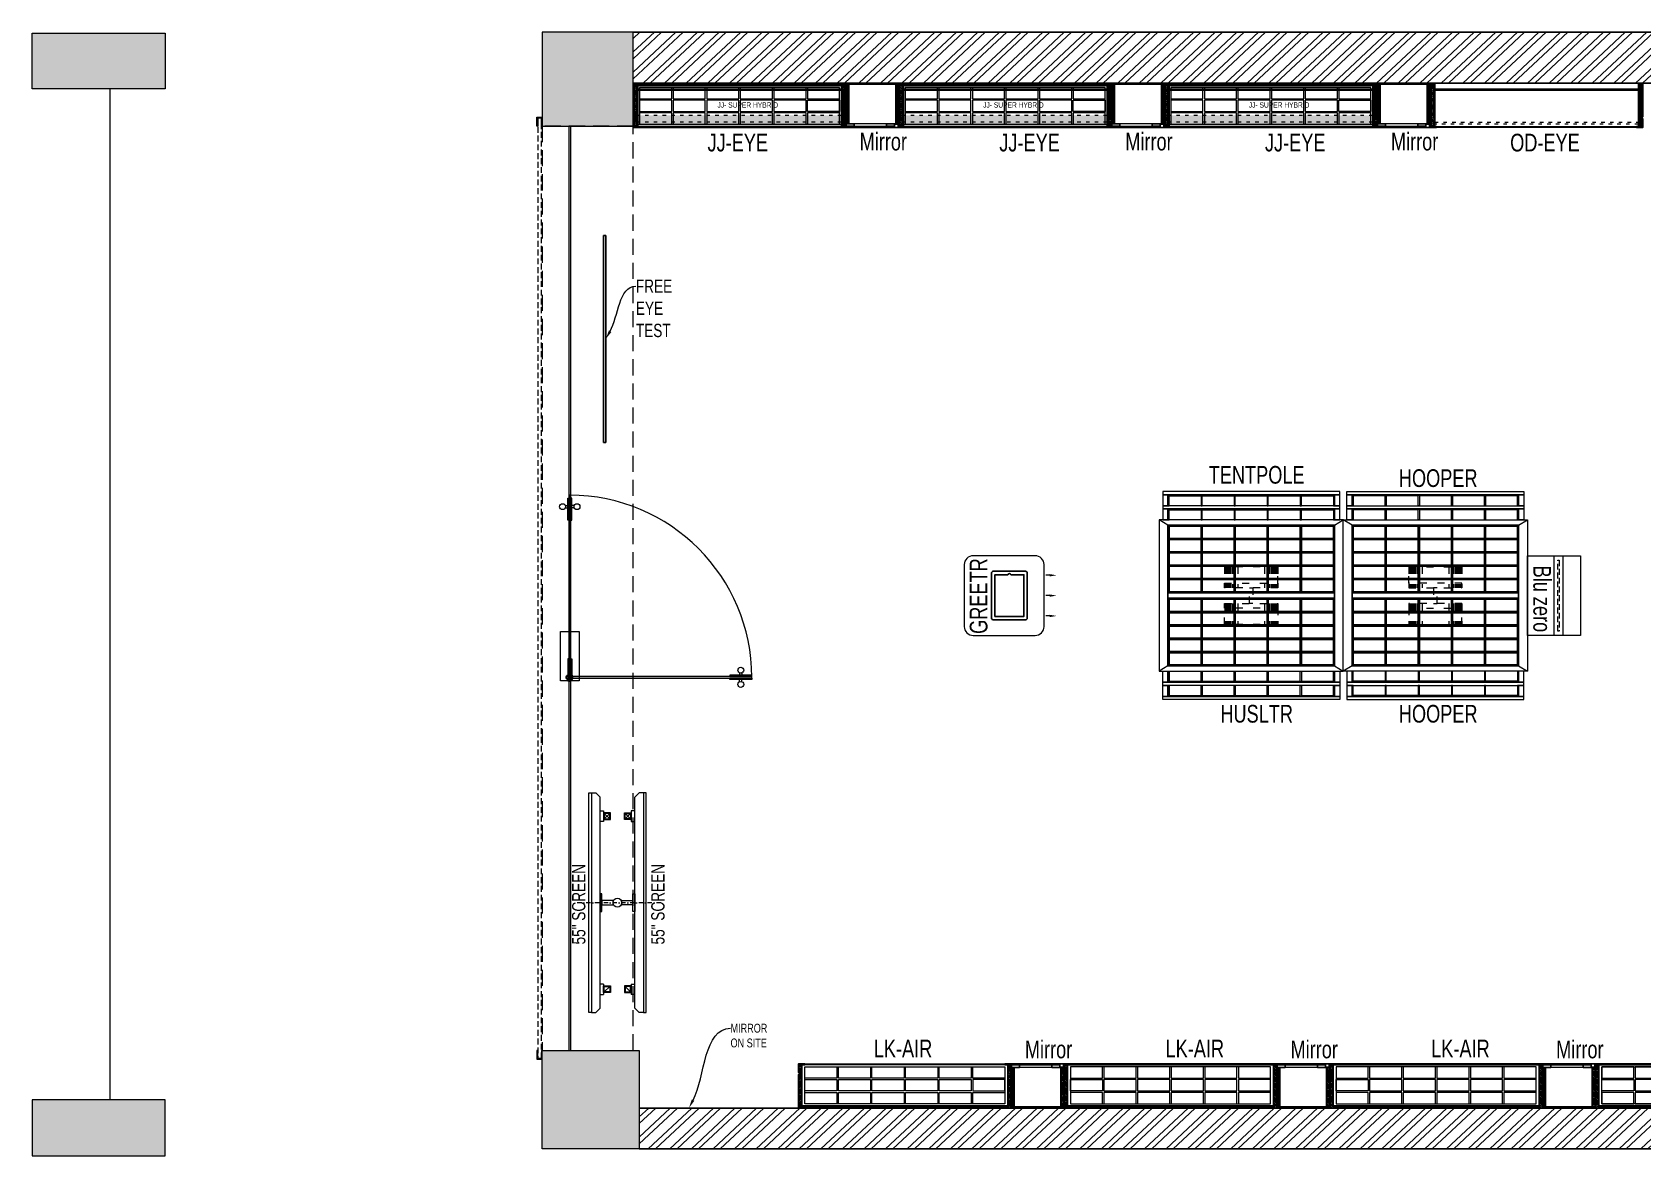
# Model space of a CAD drawing. Header units: feet. Extents: x 2953239 to 2976710, y -6058765 to -6052421.
# Drawn here: x 2953239 to 2962333, y -6058765 to -6052421 of the extents above; entities that cross this region are included whole.
import ezdxf
from ezdxf import colors
from ezdxf.entities.mleader import LeaderData, LeaderLine
from ezdxf.math import Vec2, Vec3

# ---------------------------------------------------------------- set-up
doc = ezdxf.new("R2010")
doc.units = ezdxf.units.FT
doc.header["$LTSCALE"] = 33
doc.header["$MEASUREMENT"] = 0
for name, pattern in [('a_p6_plan_L18$0$HIDDEN', [0.375, 0.25, -0.125]), ('ACAD_ISO03W100', [30, 12, -18]), ('D10_DASHED', [0.75, 0.5, -0.25]), ('DASHDOT2', [0.5, 0.25, -0.125, 0, -0.125]), ('HIDDENX2', [0.75, 0.5, -0.25])]:
    doc.linetypes.add(name, pattern=pattern)
for name, color, linetype, lineweight in [('A-Glazing', 4, 'Continuous', 20), ('A-shutter', 8, 'Continuous', 18), ('beam', 90, 'Continuous', 9), ('Column', 243, 'Continuous', 9), ('Glazing', 141, 'Continuous', 15), ('LENS-DIM', 252, 'Continuous', 5), ('LENS-FURNITURE', 13, 'Continuous', 9), ('LENS-TEXT', 31, 'Continuous', 5), ('LENS_DIMENSION', 193, 'Continuous', 0), ('LENS_TEXT', 31, 'Continuous', 5), ('LK-EQPMT', 3, 'Continuous', 18), ('LK-FF&E FLOOR', 1, 'Continuous', 9), ('LK-FF&E WALL', 1, 'Continuous', 9), ('LK-IT', 3, 'Continuous', 18), ('LN-ELEVATION-1', 81, 'Continuous', 25), ('LN-ELEVATION-2', 103, 'Continuous', 20), ('LN-ELEVATION-3', 125, 'Continuous', 18), ('LN-ELEVATION-4', 145, 'Continuous', 13), ('LN-ELEVATION-5', 167, 'Continuous', 5), ('LN-HATCH', 251, 'Continuous', 0), ('PLANO-TXT', 252, 'Continuous', 5), ('rolling shutter', 1, 'Continuous', 5), ('Steps', 4, 'Continuous', 9)]:
    doc.layers.add(name, color=color, linetype=linetype, lineweight=lineweight)
doc.layers.add('A-WALL', color=1, linetype='Continuous')
doc.styles.add('LK TXT', font='GILC____.TTF', dxfattribs={"height": 100})
doc.styles.get("Standard").update_dxf_attribs({"font": 'GILC____.TTF'})
pattern_1 = [(45, (7858054.0837, 3504049.203), (-4.4901280605, 4.4901280605), [])]
pattern_2 = [(45, (7858558.917, 3503823.203), (-4.4901280605, 4.4901280605), [])]

# ---------------------------------------------------------------- blocks, each defined once
blk = doc.blocks.new('*U48')
at = {"layer": 'A-shutter', "color": 5, "ltscale": 10}
for points in [[(41038337.2, -1561539.2), (41038337.2, -1561544.2), (41038292.2, -1561544.2), (41038292.2, -1561564.2), (41038337.2, -1561564.2), (41038337.2, -1561569.2), (41038287.2, -1561569.2), (41038287.2, -1561539.2)], [(41043556, -1561539.2), (41043556, -1561544.2), (41043601, -1561544.2), (41043601, -1561564.2), (41043556, -1561564.2), (41043556, -1561569.2), (41043606, -1561569.2), (41043606, -1561539.2)]]:
    blk.add_lwpolyline(points, close=True, dxfattribs=at)
at = {"layer": 'A-shutter', "color": 5, "linetype": 'HIDDENX2', "ltscale": 2}
blk.add_lwpolyline([(41038292.2, -1561544.2), (41038292.2, -1561564.2), (41043601, -1561564.2), (41043601, -1561544.2)], close=True, dxfattribs=at)
blk = doc.blocks.new('A$Ced2d732d')
at = {"layer": 'Column'}
h = blk.add_hatch(color=8, dxfattribs=at)
h.dxf.hatch_style = 1
h.paths.add_polyline_path([(17109, 6285.8), (17109, 6343.8), (16640, 6343.8), (16640, 6275.8), (16640, 6055.7), (17109, 6055.7)])
h.paths.add_polyline_path([(23471, 6343.8), (23091, 6343.8), (23091, 6125.8), (23091, 6055.8), (23241, 6055.8), (23471, 6055.8)])
h.paths.add_polyline_path([(23471, 309.8), (23241, 309.8), (23081, 309.8), (23081, 269.8), (23081, 39.7), (23471, 39.7)])
h.paths.add_polyline_path([(17097, 269.8), (17097, 319.8), (16640, 319.8), (16640, 259.8), (16640, 39.7), (17097, 39.7)])
h.paths.add_polyline_path([(10323, 259.8), (10323, 319.8), (9860, 319.8), (9860, 269.8), (9860, 39.7), (10323, 39.7)])
h.paths.add_polyline_path([(3427, 594.8), (2880, 595), (2880, 66.1), (2880, 39.7), (3427, 39.8), (3427, 269.8)])
h.paths.add_polyline_path([(750, 315), (440, 315), (0, 315), (0, 0), (750, 0)])
h.paths.add_polyline_path([(3394, 6343.8), (2880, 6343.8), (2880, 5813.8), (3394, 5813.8), (3394, 6055.8)])
h.paths.add_polyline_path([(750, 6338.8), (0, 6338.8), (0, 6023.8), (750, 6023.8)])
h.paths.add_polyline_path([(10323, 6276), (10323, 6343.8), (9860, 6343.8), (9860, 6286), (9860, 6055.8), (10323, 6055.8)])
at = {"layer": 'LN-HATCH'}
h = blk.add_hatch(dxfattribs=at)
h.set_pattern_fill('ANSI32', color=256, scale=222, angle=178.11052)
h.set_pattern_definition([(223.1105193, (-3154256.6, 5463754.2), (56.8937008, -60.7755651), []), (223.1105193, (-3154295.82, 5463755.49), (56.8937008, -60.7755651), [])])
h.paths.add_polyline_path([(9860, 6286), (9860, 6343.8), (3394, 6343.8), (3394, 6055.8), (9860, 6055.8)])
h.paths.add_polyline_path([(16640, 6275.8), (16640, 6343.8), (10323, 6343.8), (10323, 6276), (10323, 6055.8), (16640, 6055.8)])
h.paths.add_polyline_path([(23091, 6343.8), (17109, 6343.8), (17109, 6285.8), (17109, 6125.8), (23091, 6125.8)])
h.paths.add_polyline_path([(23471, 6055.8), (23241, 6055.8), (23241, 309.8), (23471, 309.8)])
h.paths.add_polyline_path([(23081, 269.8), (17097, 269.8), (17097, 39.7), (23081, 39.7)])
h.paths.add_polyline_path([(9860, 269.8), (3427, 269.8), (3427, 39.7), (9860, 39.7)])
at = {"layer": 'A-WALL'}
for p, q in [((3394, 6343.8), (17109, 6343.8)), ((3394, 6055.8), (9860, 6055.8)), ((9860, 269.8), (3427, 269.8)), ((9860, 39.7), (3427, 39.7))]:
    blk.add_line(p, q, dxfattribs=at)
at = {"layer": 'beam', "linetype": 'a_p6_plan_L18$0$HIDDEN', "lineweight": 5, "ltscale": 11}
blk.add_lwpolyline([(3394, 5813.8), (2880, 5813.8), (2880, 595), (3394, 595)], close=True, dxfattribs=at)
at = {"layer": 'Column'}
for points in [[(750, 6023.8), (0, 6023.8), (0, 6338.8), (750, 6338.8)], [(2880, 5813.8), (3394, 5813.8), (3394, 6055.8), (3394, 6343.8), (2880, 6343.8)], [(3427, 269.8), (3427, 39.8), (2880, 39.7), (2880, 66.1), (2880, 595), (3427, 594.8)], [(750, 315), (0, 315), (0, 0), (750, 0)]]:
    blk.add_lwpolyline(points, close=True, dxfattribs=at)
at = {"layer": 'Steps'}
blk.add_line((440, 315), (440, 6023.8), dxfattribs=at)
at = {"layer": 'rolling shutter', "color": 2, "rotation": 270}
blk.add_blockref('*U48', (1564419.2, 41044151), dxfattribs=at)
blk = doc.blocks.new('Entrance Door')
at = {"layer": 'Glazing', "ltscale": 111}
blk.add_hatch(color=256, dxfattribs=at).paths.add_polyline_path([(18, -35), (18, -1235), (30, -1235), (30, -35)])
at = {"layer": 'Glazing'}
for p, q in [((30, -54), (18, -66)), ((1118, -31), (1118, -54)), ((1118, -89), (1118, -66)), ((1133, -31), (1133, -54)), ((1133, -89), (1133, -66))]:
    blk.add_line(p, q, dxfattribs=at)
at = {"layer": 'Glazing', "ltscale": 44}
for p, q in [((-5, -1156), (18, -1156)), ((-5, -1171), (18, -1171)), ((53, -1156), (30, -1156)), ((53, -1171), (30, -1171))]:
    blk.add_line(p, q, dxfattribs=at)
at = {"layer": 'Glazing'}
for points in [[(320, -120), (0, -120), (0, 0), (320, 0)], [(0, -54), (142, -54), (142, -47), (0, -47)], [(0, -66), (142, -66), (142, -74), (0, -74)], [(1181, -54), (1038, -54), (1038, -47), (1181, -47)], [(1181, -66), (1038, -66), (1038, -74), (1181, -74)]]:
    blk.add_lwpolyline(points, close=True, dxfattribs=at)
at = {"layer": 'Glazing', "ltscale": 222}
blk.add_lwpolyline([(-2, -66), (1199, -66), (1199, -54), (-2, -54)], close=True, dxfattribs=at)
at = {"layer": 'Glazing', "ltscale": 111}
blk.add_lwpolyline([(18, -35), (18, -1235), (30, -1235), (30, -35)], close=True, dxfattribs=at)
at = {"layer": 'Glazing', "ltscale": 44}
for points in [[(18, -1093), (18, -1235), (10, -1235), (10, -1093)], [(30, -1093), (30, -1235), (37, -1235), (37, -1093)]]:
    blk.add_lwpolyline(points, close=True, dxfattribs=at)
at = {"layer": 'Glazing'}
for centre, radius in [((1125, -14), 19), ((24, -59), 19.8), ((1125, -107), 19)]:
    blk.add_circle(centre, radius, dxfattribs=at)
at = {"layer": 'Glazing', "ltscale": 44}
for centre in [(-22, -1164), (70, -1164)]:
    blk.add_circle(centre, 19, dxfattribs=at)
at = {"layer": 'Glazing', "ltscale": 222}
blk.add_arc((24, -60), 1175, 270, 359.9996, dxfattribs=at)
blk = doc.blocks.new('MIRROR')
at = {"layer": 'LN-HATCH', "ltscale": 0.5}
h = blk.add_hatch(dxfattribs=at)
h.set_pattern_fill('ANSI31', color=256, scale=2)
h.set_pattern_definition([(45, (4060433.7416, 1708720.787), (-4.4901280605, 4.4901280605), [])])
h.paths.add_polyline_path([(212.9, 101.3), (230.9, 101.3), (230.9, -127.7), (212.9, -127.7)])
h.paths.add_polyline_path([(230.9, 95.3), (494.9, 95.3), (494.9, 101.3), (230.9, 101.3)])
h.paths.add_polyline_path([(512.9, 101.3), (494.9, 101.3), (494.9, -127.7), (512.9, -127.7)])
at = {"layer": 'Defpoints'}
blk.add_lwpolyline([(512.9, 101.3), (212.9, 101.3), (212.9, -148.7), (512.9, -148.7)], close=True, dxfattribs=at)
at = {"layer": 'LN-ELEVATION-1'}
for points in [[(212.9, 101.3), (230.9, 101.3), (230.9, -127.7), (212.9, -127.7)], [(230.9, 95.3), (494.9, 95.3), (494.9, 101.3), (230.9, 101.3)], [(512.9, 101.3), (494.9, 101.3), (494.9, -127.7), (512.9, -127.7)], [(259.9, -141.7), (259.9, -127.7), (214.9, -127.7), (214.9, -148.7), (223.9, -148.7), (223.9, -147.2), (216.4, -147.2), (216.4, -141.7)], [(442.9, -141.7), (442.9, -127.7), (487.9, -127.7), (487.9, -148.7), (478.9, -148.7), (478.9, -147.2), (486.4, -147.2), (486.4, -141.7)], [(504.9, -148.7), (504.9, -147.2), (509.4, -147.2), (509.4, -129.2), (487.9, -129.2), (487.9, -127.7), (510.9, -127.7), (510.9, -148.7)]]:
    blk.add_lwpolyline(points, close=True, dxfattribs=at)
at = {"layer": 'LN-ELEVATION-2', "color": 4, "lineweight": 0}
blk.add_lwpolyline([(216.4, -141.7), (486.4, -141.7), (486.4, -147.2), (216.4, -147.2)], close=True, dxfattribs=at)
at = {"layer": 'LN-ELEVATION-2'}
blk.add_lwpolyline([(259.9, -141.7), (442.9, -141.7), (442.9, -127.7), (259.9, -127.7)], close=True, dxfattribs=at)
at = {"layer": 'LN-ELEVATION-4', "ltscale": 0.5}
blk.add_line((478.9, -148.7), (223.9, -148.7), dxfattribs=at)
blk = doc.blocks.new('JJ SHD 1200')
at = {"layer": 'LN-ELEVATION-5'}
h = blk.add_hatch(color=177, dxfattribs=at)
h.dxf.hatch_style = 1
h.paths.add_polyline_path([(1182, 68), (32, 68), (32, 18), (1182, 18)])
at = {"layer": 'LN-HATCH', "ltscale": 0.5}
h = blk.add_hatch(dxfattribs=at)
h.set_pattern_fill('ANSI31', color=256, scale=2)
h.set_pattern_definition([(45, (4097602.2716, 1708830.267), (-4.4901280605, 4.4901280605), [])])
h.paths.add_polyline_path([(1207, 250), (1207, 60), (1201, 60), (1201, 50), (1207, 50), (1207, 6), (1182, 6), (1182, 250)])
h.paths.add_polyline_path([(32, 210), (1182, 210), (1182, 216), (32, 216)])
h.paths.add_polyline_path([(1172, 6), (1172, 0), (1207, 0), (1207, 6)])
h.paths.add_polyline_path([(7, 250), (7, 60), (13, 60), (13, 50), (7, 50), (7, 6), (32, 6), (32, 250)])
h.paths.add_polyline_path([(42, 6), (42, 0), (7, 0), (7, 6)])
at = {"layer": 'LN-ELEVATION-1', "ltscale": 0.5}
for points in [[(7, 250), (7, 60), (13, 60), (13, 50), (7, 50), (7, 6), (25, 6), (25, 250)], [(7, 250), (7, 60), (13, 60), (13, 50), (7, 50), (7, 6), (32, 6), (32, 250)], [(25, 238), (1189, 238), (1189, 244), (25, 244)], [(32, 210), (1182, 210), (1182, 216), (32, 216)], [(1207, 250), (1207, 60), (1201, 60), (1201, 50), (1207, 50), (1207, 6), (1182, 6), (1182, 250)], [(1207, 250), (1207, 60), (1201, 60), (1201, 50), (1207, 50), (1207, 6), (1189, 6), (1189, 250)], [(42, 6), (42, 0), (7, 0), (7, 6)], [(42, 6), (42, 0), (7, 0), (7, 6)], [(1172, 6), (1172, 0), (1207, 0), (1207, 6)], [(1172, 6), (1172, 0), (1207, 0), (1207, 6)]]:
    blk.add_lwpolyline(points, close=True, dxfattribs=at)
at = {"layer": 'LN-ELEVATION-3', "ltscale": 0.5}
for p, q in [((1189, 250), (25, 250)), ((1182, 250), (32, 250)), ((1172, 6), (42, 6)), ((1172, 6), (42, 6)), ((42, 0), (1172, 0)), ((42, 0), (1172, 0))]:
    blk.add_line(p, q, dxfattribs=at)
for points in [[(1172, 226), (42, 226), (42, 18), (1172, 18)], [(223.7, 226), (42, 226), (42, 162), (223.7, 162)], [(413.3, 226), (231.7, 226), (231.7, 162), (413.3, 162)], [(603, 226), (421.3, 226), (421.3, 162), (603, 162)], [(792.7, 226), (611, 226), (611, 162), (792.7, 162)], [(982.3, 226), (800.7, 226), (800.7, 162), (982.3, 162)], [(1172, 226), (990.3, 226), (990.3, 162), (1172, 162)], [(223.7, 154), (42, 154), (42, 90), (223.7, 90)], [(413.3, 154), (231.7, 154), (231.7, 90), (413.3, 90)], [(603, 154), (421.3, 154), (421.3, 90), (603, 90)], [(792.7, 154), (611, 154), (611, 90), (792.7, 90)], [(982.3, 154), (800.7, 154), (800.7, 90), (982.3, 90)], [(1172, 90), (990.3, 90), (990.3, 154), (1172, 154)], [(223.7, 82), (42, 82), (42, 18), (223.7, 18)], [(413.3, 82), (231.7, 82), (231.7, 18), (413.3, 18)], [(603, 82), (421.3, 82), (421.3, 18), (603, 18)], [(792.7, 82), (611, 82), (611, 18), (792.7, 18)], [(982.3, 82), (800.7, 82), (800.7, 18), (982.3, 18)], [(1172, 82), (990.3, 82), (990.3, 18), (1172, 18)]]:
    blk.add_lwpolyline(points, close=True, dxfattribs=at)
at = {"layer": 'LN-ELEVATION-4', "linetype": 'ACAD_ISO03W100', "ltscale": 0.05}
for points in [[(1182, 68), (32, 68), (32, 18), (1182, 18)], [(1182, 30), (32, 30), (32, 18), (1182, 18)]]:
    blk.add_lwpolyline(points, close=True, dxfattribs=at)
at = {"layer": 'LK-FF&E WALL', "ltscale": 0.5, "insert": (482.5, 142.3), "char_height": 30, "attachment_point": 1}
blk.add_mtext_dynamic_manual_height_columns('\\pt120;JJ- SUPER HYBRID', width=526.835, gutter_width=500, heights=[0], dxfattribs=at)
blk = doc.blocks.new('VC HD 1200')
at = {"layer": 'LN-HATCH', "ltscale": 0.5}
h = blk.add_hatch(dxfattribs=at)
h.set_pattern_fill('ANSI31', color=256, scale=2)
h.set_pattern_definition([(45, (3760859.753, 1795248.936), (-4.490128061, 4.490128061), [])])
h.paths.add_polyline_path([(-1200, 250), (-1200, 60), (-1194, 60), (-1194, 50), (-1200, 50), (-1200, 6), (-1182, 6), (-1182, 250)])
h = blk.add_hatch(dxfattribs=at)
h.set_pattern_fill('ANSI31', color=256, scale=2)
h.set_pattern_definition(pattern_1)
h.paths.add_polyline_path([(0, 250), (0, 60), (-6, 60), (-6, 50), (0, 50), (0, 6), (-18, 6), (-18, 250)])
h = blk.add_hatch(dxfattribs=at)
h.set_pattern_fill('ANSI31', color=256, scale=2)
h.set_pattern_definition([(45, (7858047.0837, 3504049.203), (-4.4901280605, 4.4901280605), [])])
h.paths.add_polyline_path([(-1165, 6), (-1165, 0), (-1200, 0), (-1200, 6)])
h = blk.add_hatch(dxfattribs=at)
h.set_pattern_fill('ANSI31', color=256, scale=2)
h.set_pattern_definition(pattern_1)
h.paths.add_polyline_path([(-28, 6), (-28, 0), (0, 0), (0, 6)])
at = {"layer": 'LN-ELEVATION-1', "ltscale": 0.5}
for points in [[(-1200, 250), (-1200, 60), (-1194, 60), (-1194, 50), (-1200, 50), (-1200, 6), (-1182, 6), (-1182, 250)], [(-18, 238), (-1182, 238), (-1182, 244), (-18, 244)], [(0, 250), (0, 60), (-6, 60), (-6, 50), (0, 50), (0, 6), (-18, 6), (-18, 250)], [(-1165, 6), (-1165, 0), (-1200, 0), (-1200, 6)], [(-35, 6), (-35, 0), (0, 0), (0, 6)]]:
    blk.add_lwpolyline(points, close=True, dxfattribs=at)
at = {"layer": 'LN-ELEVATION-3', "ltscale": 0.5}
for p, q in [((-1182, 250), (-18, 250)), ((-1165, 6), (-35, 6)), ((-35, 0), (-1165, 0))]:
    blk.add_line(p, q, dxfattribs=at)
for points in [[(-1165, 226), (-35, 226), (-35, 18), (-1165, 18)], [(-1165, 226), (-983.3, 226), (-983.3, 162), (-1165, 162)], [(-975.3, 226), (-793.7, 226), (-793.7, 162), (-975.3, 162)], [(-785.7, 226), (-604, 226), (-604, 162), (-785.7, 162)], [(-596, 226), (-414.3, 226), (-414.3, 162), (-596, 162)], [(-406.3, 226), (-224.7, 226), (-224.7, 162), (-406.3, 162)], [(-216.7, 226), (-35, 226), (-35, 162), (-216.7, 162)], [(-1165, 90), (-983.3, 90), (-983.3, 154), (-1165, 154)], [(-975.3, 154), (-793.7, 154), (-793.7, 90), (-975.3, 90)], [(-785.7, 154), (-604, 154), (-604, 90), (-785.7, 90)], [(-596, 154), (-414.3, 154), (-414.3, 90), (-596, 90)], [(-406.3, 154), (-224.7, 154), (-224.7, 90), (-406.3, 90)], [(-216.7, 154), (-35, 154), (-35, 90), (-216.7, 90)], [(-1165, 82), (-983.3, 82), (-983.3, 18), (-1165, 18)], [(-975.3, 82), (-793.7, 82), (-793.7, 18), (-975.3, 18)], [(-785.7, 82), (-604, 82), (-604, 18), (-785.7, 18)], [(-596, 82), (-414.3, 82), (-414.3, 18), (-596, 18)], [(-406.3, 82), (-224.7, 82), (-224.7, 18), (-406.3, 18)], [(-216.7, 82), (-35, 82), (-35, 18), (-216.7, 18)]]:
    blk.add_lwpolyline(points, close=True, dxfattribs=at)
blk = doc.blocks.new('GREETR 450x450')
at = {"layer": 'LN-ELEVATION-1', "linetype": 'ByBlock', "lineweight": -2}
for p, q in [((481.3, 339.7), (461, 339.7)), ((481.3, 225), (461, 225)), ((481.3, 110.3), (461, 110.3))]:
    blk.add_line(p, q, dxfattribs=at)
at = {"layer": 'LN-ELEVATION-1'}
for points in [[(355.5, 98.3), (355.5, 352.3, 0.414214), (345.5, 362.3), (163.5, 362.3, 0.414214), (153.5, 352.3), (153.5, 98.3, 0.414214), (163.5, 88.3), (345.5, 88.3, 0.414214)], [(264, 342.8), (336.5, 342.8), (336.5, 107.8), (172.5, 107.8), (172.5, 342.8), (245, 342.8, 0.327538), (246.9, 344.2, -0.733799), (262.1, 344.2, 0.327538)]]:
    blk.add_lwpolyline(points, format="xyb", close=True, dxfattribs=at)
at = {"layer": 'LN-ELEVATION-1', "linetype": 'ByBlock', "lineweight": -2}
for points in [[(481.3, 346.4), (481.3, 333.1), (521.3, 339.7)], [(481.3, 231.7), (481.3, 218.3), (521.3, 225)], [(481.3, 116.9), (481.3, 103.6), (521.3, 110.3)]]:
    blk.add_solid(points, dxfattribs=at)
at = {"layer": 'LN-ELEVATION-2'}
blk.add_lwpolyline([(50, 0), (400, 0, 0.414214), (450, 50), (450, 400, 0.414214), (400, 450), (50, 450, 0.414214), (0, 400), (0, 50, 0.414214)], format="xyb", close=True, dxfattribs=at)
at = {"layer": 'LENS-TEXT', "color": 0, "linetype": 'Continuous', "ltscale": 3, "insert": (81.4, 222.4), "char_height": 100, "attachment_point": 5, "rotation": 90, "style": 'LK TXT'}
blk.add_mtext_dynamic_manual_height_columns('GREETR', width=353.056, gutter_width=0.5, heights=[0], dxfattribs=at)
blk = doc.blocks.new('JJ SH 1200')
at = {"layer": 'LN-HATCH', "ltscale": 0.5}
h = blk.add_hatch(dxfattribs=at)
h.set_pattern_fill('ANSI31', color=256, scale=2)
h.set_pattern_definition([(45, (4097187.331, 1708800.267), (-4.4901280605, 4.4901280605), [])])
h.paths.add_polyline_path([(792.1, 220), (792.1, 30), (786.1, 30), (786.1, 20), (792.1, 20), (792.1, -24), (767.1, -24), (767.1, 220)])
h.paths.add_polyline_path([(-382.9, 180), (767.1, 180), (767.1, 186), (-382.9, 186)])
h.paths.add_polyline_path([(757.1, -24), (757.1, -30), (792.1, -30), (792.1, -24)])
h.paths.add_polyline_path([(-407.9, 220), (-407.9, 30), (-401.9, 30), (-401.9, 20), (-407.9, 20), (-407.9, -24), (-382.9, -24), (-382.9, 220)])
h.paths.add_polyline_path([(-372.9, -24), (-372.9, -30), (-407.9, -30), (-407.9, -24)])
at = {"layer": 'LN-ELEVATION-1', "ltscale": 0.5}
for points in [[(-407.9, 220), (-407.9, 30), (-401.9, 30), (-401.9, 20), (-407.9, 20), (-407.9, -24), (-382.9, -24), (-382.9, 220)], [(-382.9, 180), (767.1, 180), (767.1, 186), (-382.9, 186)], [(792.1, 220), (792.1, 30), (786.1, 30), (786.1, 20), (792.1, 20), (792.1, -24), (767.1, -24), (767.1, 220)], [(-372.9, -24), (-372.9, -30), (-407.9, -30), (-407.9, -24)], [(757.1, -24), (757.1, -30), (792.1, -30), (792.1, -24)]]:
    blk.add_lwpolyline(points, close=True, dxfattribs=at)
at = {"layer": 'LN-ELEVATION-3', "ltscale": 0.5}
for p, q in [((767.1, 220), (-382.9, 220)), ((757.1, -24), (-372.9, -24)), ((-372.9, -30), (757.1, -30))]:
    blk.add_line(p, q, dxfattribs=at)
at = {"layer": 'LN-ELEVATION-4', "linetype": 'ACAD_ISO03W100', "ltscale": 0.05}
blk.add_lwpolyline([(767.1, 0), (-382.9, 0), (-382.9, -12), (767.1, -12)], close=True, dxfattribs=at)
blk = doc.blocks.new('VC HD 1010')
at = {"layer": 'LN-HATCH', "ltscale": 0.5}
h = blk.add_hatch(dxfattribs=at)
h.set_pattern_fill('ANSI31', color=256, scale=2)
h.set_pattern_definition([(45, (3761554.586, 1795022.936), (-4.490128061, 4.490128061), [])])
h.paths.add_polyline_path([(-505.2, 24), (-505.2, -166), (-499.2, -166), (-499.2, -176), (-505.2, -176), (-505.2, -220), (-487.2, -220), (-487.2, 24)])
h = blk.add_hatch(dxfattribs=at)
h.set_pattern_fill('ANSI31', color=256, scale=2)
h.set_pattern_definition(pattern_2)
h.paths.add_polyline_path([(504.8, 24), (504.8, -166), (498.8, -166), (498.8, -176), (504.8, -176), (504.8, -220), (486.8, -220), (486.8, 24)])
h = blk.add_hatch(dxfattribs=at)
h.set_pattern_fill('ANSI31', color=256, scale=2)
h.set_pattern_definition([(45, (7858741.917, 3503823.203), (-4.4901280605, 4.4901280605), [])])
h.paths.add_polyline_path([(-470.2, -220), (-470.2, -226), (-505.2, -226), (-505.2, -220)])
h = blk.add_hatch(dxfattribs=at)
h.set_pattern_fill('ANSI31', color=256, scale=2)
h.set_pattern_definition(pattern_2)
h.paths.add_polyline_path([(476.8, -220), (476.8, -226), (511.8, -226), (511.8, -220)])
at = {"layer": 'LN-ELEVATION-1', "ltscale": 0.5}
for points in [[(-505.2, 24), (-505.2, -166), (-499.2, -166), (-499.2, -176), (-505.2, -176), (-505.2, -220), (-487.2, -220), (-487.2, 24)], [(486.8, 12), (-487.2, 12), (-487.2, 18), (486.8, 18)], [(504.8, 24), (504.8, -166), (498.8, -166), (498.8, -176), (504.8, -176), (504.8, -220), (486.8, -220), (486.8, 24)], [(-470.2, -220), (-470.2, -226), (-505.2, -226), (-505.2, -220)], [(469.8, -220), (469.8, -226), (504.8, -226), (504.8, -220)]]:
    blk.add_lwpolyline(points, close=True, dxfattribs=at)
at = {"layer": 'LN-ELEVATION-2', "ltscale": 0.5}
blk.add_lwpolyline([(470.2, 0), (-470.2, 0), (-470.2, -208), (470.2, -208)], close=True, dxfattribs=at)
at = {"layer": 'LN-ELEVATION-3', "ltscale": 0.5}
for p, q in [((-487.2, 24), (486.8, 24)), ((-470.2, -220), (469.8, -220)), ((469.8, -226), (-470.2, -226))]:
    blk.add_line(p, q, dxfattribs=at)
for points in [[(-470.2, 0), (-288.5, 0), (-288.5, -64), (-470.2, -64)], [(-280.5, 0), (-98.8, 0), (-98.8, -64), (-280.5, -64)], [(-90.8, 0), (90.8, 0), (90.8, -64), (-90.8, -64)], [(98.8, 0), (280.5, 0), (280.5, -64), (98.8, -64)], [(288.5, 0), (470.2, 0), (470.2, -64), (288.5, -64)], [(-470.2, -136), (-288.5, -136), (-288.5, -72), (-470.2, -72)], [(-280.5, -72), (-98.8, -72), (-98.8, -136), (-280.5, -136)], [(-90.8, -72), (90.8, -72), (90.8, -136), (-90.8, -136)], [(98.8, -72), (280.5, -72), (280.5, -136), (98.8, -136)], [(288.5, -72), (470.2, -72), (470.2, -136), (288.5, -136)], [(-470.2, -144), (-288.5, -144), (-288.5, -208), (-470.2, -208)], [(-280.5, -144), (-98.8, -144), (-98.8, -208), (-280.5, -208)], [(-90.8, -144), (90.8, -144), (90.8, -208), (-90.8, -208)], [(98.8, -144), (280.5, -144), (280.5, -208), (98.8, -208)], [(288.5, -144), (470.2, -144), (470.2, -208), (288.5, -208)]]:
    blk.add_lwpolyline(points, close=True, dxfattribs=at)
blk = doc.blocks.new('ffgd')
at = {"layer": 'LN-ELEVATION-4', "linetype": 'ACAD_ISO03W100', "ltscale": 0.1}
blk.add_lwpolyline([(0, 47.3), (0, -41.5), (-20, -41.5), (-20, 47.3)], close=True, dxfattribs=at)
at = {"layer": 'LN-ELEVATION-5', "linetype": 'ACAD_ISO03W100', "ltscale": 0.1}
for p, q in [((-159.9, 165.7), (-159.9, 47.3)), ((-159.7, 165.7), (-159.7, 47.3)), ((-159.4, 165.7), (-159.4, 47.3)), ((-159, 165.7), (-159, 47.3)), ((-158.5, 165.7), (-158.5, 47.3)), ((-157.9, 165.7), (-157.9, 47.3)), ((-157.1, 165.7), (-157.1, 47.3)), ((-156.1, 165.7), (-156.1, 47.3)), ((-154.1, 165.7), (-154.1, 47.3)), ((-151.1, 165.7), (-151.1, 47.3)), ((-146.1, 165.7), (-146.1, 47.3)), ((-141.1, 165.7), (-141.1, 47.3)), ((-135.1, 165.7), (-135.1, 47.3)), ((-128.1, 165.7), (-128.1, 47.3)), ((-120.1, 165.7), (-120.1, 47.3)), ((-111.1, 165.7), (-111.1, 47.3)), ((-102.1, 165.7), (-102.1, 47.3)), ((-85, 165.7), (-85, 47.3)), ((65, 165.7), (65, 47.3)), ((82.1, 165.7), (82.1, 47.3)), ((91.1, 165.7), (91.1, 47.3)), ((100.1, 165.7), (100.1, 47.3)), ((108.1, 165.7), (108.1, 47.3)), ((115.1, 165.7), (115.1, 47.3)), ((121.1, 165.7), (121.1, 47.3)), ((126.1, 165.7), (126.1, 47.3)), ((131.1, 165.7), (131.1, 47.3)), ((134.1, 165.7), (134.1, 47.3)), ((136.1, 165.7), (136.1, 47.3)), ((137.1, 165.7), (137.1, 47.3)), ((137.9, 165.7), (137.9, 47.3)), ((138.5, 165.7), (138.5, 47.3)), ((139, 165.7), (139, 47.3)), ((139.4, 165.7), (139.4, 47.3)), ((139.7, 165.7), (139.7, 47.3)), ((139.9, 165.7), (139.9, 47.3)), ((-159.9, -41.5), (-159.9, -159.9)), ((-159.7, -41.5), (-159.7, -159.9)), ((-159.4, -41.5), (-159.4, -159.9)), ((-159, -41.5), (-159, -159.9)), ((-158.5, -41.5), (-158.5, -159.9)), ((-157.9, -41.5), (-157.9, -159.9)), ((-157.1, -41.5), (-157.1, -159.9)), ((-156.1, -41.5), (-156.1, -159.9)), ((-154.1, -41.5), (-154.1, -159.9)), ((-151.1, -41.5), (-151.1, -159.9)), ((-146.1, -41.5), (-146.1, -159.9)), ((-141.1, -41.5), (-141.1, -159.9)), ((-135.1, -41.5), (-135.1, -159.9)), ((-128.1, -41.5), (-128.1, -159.9)), ((-120.1, -41.5), (-120.1, -159.9)), ((-111.1, -41.5), (-111.1, -159.9)), ((-102.1, -41.5), (-102.1, -159.9)), ((-85, -41.5), (-85, -159.9)), ((65, -41.5), (65, -159.9)), ((82.1, -41.5), (82.1, -159.9)), ((91.1, -41.5), (91.1, -159.9)), ((100.1, -41.5), (100.1, -159.9)), ((108.1, -41.5), (108.1, -159.9)), ((115.1, -41.5), (115.1, -159.9)), ((121.1, -41.5), (121.1, -159.9)), ((126.1, -41.5), (126.1, -159.9)), ((131.1, -41.5), (131.1, -159.9)), ((134.1, -41.5), (134.1, -159.9)), ((136.1, -41.5), (136.1, -159.9)), ((137.1, -41.5), (137.1, -159.9)), ((137.9, -41.5), (137.9, -159.9)), ((138.5, -41.5), (138.5, -159.9)), ((139, -41.5), (139, -159.9)), ((139.4, -41.5), (139.4, -159.9)), ((139.7, -41.5), (139.7, -159.9)), ((139.9, -41.5), (139.9, -159.9))]:
    blk.add_line(p, q, dxfattribs=at)
for points in [[(140, 73), (140, 165.7), (-160, 165.7), (-160, 73)], [(140, -67.1), (140, -159.9), (-160, -159.9), (-160, -67.1)]]:
    blk.add_lwpolyline(points, dxfattribs=at)
for points in [[(140, 73), (140, 47.3), (-160, 47.3), (-160, 73)], [(140, -41.5), (140, -67.1), (-160, -67.1), (-160, -41.5)]]:
    blk.add_lwpolyline(points, close=True, dxfattribs=at)
blk = doc.blocks.new('EURO 1040 x 1175')
at = {"layer": 'LN-ELEVATION-1'}
for points in [[(-470, -327.4), (470, -327.4), (470, 467.6), (-470, 467.6)], [(-470, 85.1), (470, 85.1), (470, 467.6), (-470, 467.6)], [(-283.2, 85.1), (-277.2, 85.1), (-277.2, 467.6), (-283.2, 467.6)], [(-96.4, 85.1), (-90.4, 85.1), (-90.4, 467.6), (-96.4, 467.6)], [(90.4, 85.1), (96.4, 85.1), (96.4, 467.6), (90.4, 467.6)], [(277.2, 85.1), (283.2, 85.1), (283.2, 467.6), (277.2, 467.6)], [(-470, 386.6), (-283.2, 386.6), (-283.2, 392.6), (-470, 392.6)], [(-277.2, 386.6), (-96.4, 386.6), (-96.4, 392.6), (-277.2, 392.6)], [(-90.4, 386.6), (90.4, 386.6), (90.4, 392.6), (-90.4, 392.6)], [(96.4, 386.6), (277.2, 386.6), (277.2, 392.6), (96.4, 392.6)], [(283.2, 386.6), (470, 386.6), (470, 392.6), (283.2, 392.6)], [(-470, 311.2), (-283.2, 311.2), (-283.2, 317.2), (-470, 317.2)], [(-277.2, 311.2), (-96.4, 311.2), (-96.4, 317.2), (-277.2, 317.2)], [(-90.4, 311.2), (90.4, 311.2), (90.4, 317.2), (-90.4, 317.2)], [(96.4, 311.2), (277.2, 311.2), (277.2, 317.2), (96.4, 317.2)], [(283.2, 311.2), (470, 311.2), (470, 317.2), (283.2, 317.2)], [(-470, 235.8), (-283.2, 235.8), (-283.2, 241.8), (-470, 241.8)], [(-277.2, 235.8), (-96.4, 235.8), (-96.4, 241.8), (-277.2, 241.8)], [(-90.4, 235.8), (90.4, 235.8), (90.4, 241.8), (-90.4, 241.8)], [(96.4, 235.8), (277.2, 235.8), (277.2, 241.8), (96.4, 241.8)], [(283.2, 235.8), (470, 235.8), (470, 241.8), (283.2, 241.8)], [(-470, 160.4), (-283.2, 160.4), (-283.2, 166.4), (-470, 166.4)], [(-277.2, 160.4), (-96.4, 160.4), (-96.4, 166.4), (-277.2, 166.4)], [(-90.4, 160.4), (90.4, 160.4), (90.4, 166.4), (-90.4, 166.4)], [(96.4, 160.4), (277.2, 160.4), (277.2, 166.4), (96.4, 166.4)], [(283.2, 160.4), (470, 160.4), (470, 166.4), (283.2, 166.4)], [(-470, 85.1), (470, 85.1), (470, 55.1), (-470, 55.1)], [(-470, 55.1), (470, 55.1), (470, -327.4), (-470, -327.4)], [(-283.2, 55.1), (-277.2, 55.1), (-277.2, -327.4), (-283.2, -327.4)], [(-96.4, 55.1), (-90.4, 55.1), (-90.4, -327.4), (-96.4, -327.4)], [(90.4, 55.1), (96.4, 55.1), (96.4, -327.4), (90.4, -327.4)], [(277.2, 55.1), (283.2, 55.1), (283.2, -327.4), (277.2, -327.4)], [(-470, -20.3), (-283.2, -20.3), (-283.2, -26.3), (-470, -26.3)], [(-277.2, -20.3), (-96.4, -20.3), (-96.4, -26.3), (-277.2, -26.3)], [(-90.4, -20.3), (90.4, -20.3), (90.4, -26.3), (-90.4, -26.3)], [(96.4, -20.3), (277.2, -20.3), (277.2, -26.3), (96.4, -26.3)], [(283.2, -20.3), (470, -20.3), (470, -26.3), (283.2, -26.3)], [(-470, -95.7), (-283.2, -95.7), (-283.2, -101.7), (-470, -101.7)], [(-470, -171.1), (-283.2, -171.1), (-283.2, -177.1), (-470, -177.1)], [(-277.2, -95.7), (-96.4, -95.7), (-96.4, -101.7), (-277.2, -101.7)], [(-277.2, -171.1), (-96.4, -171.1), (-96.4, -177.1), (-277.2, -177.1)], [(-90.4, -95.7), (90.4, -95.7), (90.4, -101.7), (-90.4, -101.7)], [(-90.4, -171.1), (90.4, -171.1), (90.4, -177.1), (-90.4, -177.1)], [(96.4, -95.7), (277.2, -95.7), (277.2, -101.7), (96.4, -101.7)], [(96.4, -171.1), (277.2, -171.1), (277.2, -177.1), (96.4, -177.1)], [(283.2, -95.7), (470, -95.7), (470, -101.7), (283.2, -101.7)], [(283.2, -171.1), (470, -171.1), (470, -177.1), (283.2, -177.1)], [(-470, -246.4), (-283.2, -246.4), (-283.2, -252.4), (-470, -252.4)], [(-277.2, -246.4), (-96.4, -246.4), (-96.4, -252.4), (-277.2, -252.4)], [(-90.4, -246.4), (90.4, -246.4), (90.4, -252.4), (-90.4, -252.4)], [(96.4, -246.4), (277.2, -246.4), (277.2, -252.4), (96.4, -252.4)], [(283.2, -246.4), (470, -246.4), (470, -252.4), (283.2, -252.4)]]:
    blk.add_lwpolyline(points, close=True, dxfattribs=at)
for points in [[(-283.2, 461.6), (-464, 461.6), (-464, 317.2)], [(-96.4, 461.6), (-277.2, 461.6)], [(90.4, 461.6), (-90.4, 461.6)], [(277.2, 461.6), (96.4, 461.6)], [(464, 317.2), (464, 461.6), (283.2, 461.6)], [(-464, 311.2), (-464, 241.8)], [(464, 241.8), (464, 311.2)], [(-464, 235.8), (-464, 166.4)], [(464, 166.4), (464, 235.8)], [(-464, 160.4), (-464, 91.1), (-283.2, 91.1)], [(-277.2, 91.1), (-96.4, 91.1)], [(-90.4, 91.1), (90.4, 91.1)], [(96.4, 91.1), (277.2, 91.1)], [(283.2, 91.1), (464, 91.1), (464, 160.4)], [(-464, -20.3), (-464, 49.1), (-283.2, 49.1)], [(-277.2, 49.1), (-96.4, 49.1)], [(-90.4, 49.1), (90.4, 49.1)], [(96.4, 49.1), (277.2, 49.1)], [(283.2, 49.1), (464, 49.1), (464, -20.3)], [(-464, -95.7), (-464, -26.3)], [(464, -26.3), (464, -95.7)], [(-464, -171.1), (-464, -101.7)], [(-283.2, -321.4), (-464, -321.4), (-464, -177.1)], [(464, -177.1), (464, -321.4), (283.2, -321.4)], [(464, -101.7), (464, -171.1)], [(-96.4, -321.4), (-277.2, -321.4)], [(90.4, -321.4), (-90.4, -321.4)], [(277.2, -321.4), (96.4, -321.4)]]:
    blk.add_lwpolyline(points, dxfattribs=at)
at = {"layer": 'LN-ELEVATION-2'}
blk.add_lwpolyline([(-520, -357.4), (520, -357.4), (520, 497.6), (-520, 497.6)], close=True, dxfattribs=at)
for points in [[(-470, 467.6), (-520, 497.6)], [(470, 467.6), (520, 497.6)], [(-470, -327.4), (-520, -357.4)], [(470, -327.4), (520, -357.4)]]:
    blk.add_lwpolyline(points, dxfattribs=at)
at = {"layer": 'LN-ELEVATION-3'}
for points in [[(-500, 559.6), (500, 559.6), (500, 577.6), (-500, 577.6)], [(-500, 497.6), (-470, 497.6), (-470, 559.6), (-500, 559.6)], [(470, 497.6), (500, 497.6), (500, 559.6), (470, 559.6)], [(-500, -357.4), (-470, -357.4), (-470, -419.4), (-500, -419.4)], [(470, -357.4), (500, -357.4), (500, -419.4), (470, -419.4)], [(-500, -419.4), (500, -419.4), (500, -437.4), (-500, -437.4)]]:
    blk.add_lwpolyline(points, close=True, dxfattribs=at)
at = {"layer": 'LN-ELEVATION-4'}
for points in [[(-500, 639.6), (500, 639.6), (500, 657.6), (-500, 657.6)], [(-500, 577.6), (-470, 577.6), (-470, 639.6), (-500, 639.6)], [(470, 577.6), (500, 577.6), (500, 639.6), (470, 639.6)], [(-470, 497.6), (-464, 497.6), (-464, 559.6), (-470, 559.6)], [(-464, 553.6), (-283.2, 553.6), (-283.2, 559.6), (-464, 559.6)], [(-283.2, 497.6), (-277.2, 497.6), (-277.2, 559.6), (-283.2, 559.6)], [(-277.2, 553.6), (-96.4, 553.6), (-96.4, 559.6), (-277.2, 559.6)], [(-96.4, 497.6), (-90.4, 497.6), (-90.4, 559.6), (-96.4, 559.6)], [(-90.4, 553.6), (90.4, 553.6), (90.4, 559.6), (-90.4, 559.6)], [(90.4, 497.6), (96.4, 497.6), (96.4, 559.6), (90.4, 559.6)], [(96.4, 553.6), (277.2, 553.6), (277.2, 559.6), (96.4, 559.6)], [(277.2, 497.6), (283.2, 497.6), (283.2, 559.6), (277.2, 559.6)], [(283.2, 553.6), (464, 553.6), (464, 559.6), (283.2, 559.6)], [(464, 497.6), (470, 497.6), (470, 559.6), (464, 559.6)], [(-470, -357.4), (-464, -357.4), (-464, -419.4), (-470, -419.4)], [(-283.2, -357.4), (-277.2, -357.4), (-277.2, -419.4), (-283.2, -419.4)], [(-96.4, -357.4), (-90.4, -357.4), (-90.4, -419.4), (-96.4, -419.4)], [(90.4, -357.4), (96.4, -357.4), (96.4, -419.4), (90.4, -419.4)], [(277.2, -357.4), (283.2, -357.4), (283.2, -419.4), (277.2, -419.4)], [(464, -357.4), (470, -357.4), (470, -419.4), (464, -419.4)], [(-500, -437.4), (-470, -437.4), (-470, -499.4), (-500, -499.4)], [(-464, -413.4), (-283.2, -413.4), (-283.2, -419.4), (-464, -419.4)], [(-277.2, -413.4), (-96.4, -413.4), (-96.4, -419.4), (-277.2, -419.4)], [(-90.4, -413.4), (90.4, -413.4), (90.4, -419.4), (-90.4, -419.4)], [(96.4, -413.4), (277.2, -413.4), (277.2, -419.4), (96.4, -419.4)], [(283.2, -413.4), (464, -413.4), (464, -419.4), (283.2, -419.4)], [(470, -437.4), (500, -437.4), (500, -499.4), (470, -499.4)], [(-500, -499.4), (500, -499.4), (500, -517.4), (-500, -517.4)]]:
    blk.add_lwpolyline(points, close=True, dxfattribs=at)
at = {"layer": 'LN-ELEVATION-5'}
for points in [[(-470, 577.6), (-464, 577.6), (-464, 639.6), (-470, 639.6)], [(-464, 633.6), (-283.2, 633.6), (-283.2, 639.6), (-464, 639.6)], [(-283.2, 577.6), (-277.2, 577.6), (-277.2, 639.6), (-283.2, 639.6)], [(-277.2, 633.6), (-96.4, 633.6), (-96.4, 639.6), (-277.2, 639.6)], [(-96.4, 577.6), (-90.4, 577.6), (-90.4, 639.6), (-96.4, 639.6)], [(-90.4, 633.6), (90.4, 633.6), (90.4, 639.6), (-90.4, 639.6)], [(90.4, 577.6), (96.4, 577.6), (96.4, 639.6), (90.4, 639.6)], [(96.4, 633.6), (277.2, 633.6), (277.2, 639.6), (96.4, 639.6)], [(277.2, 577.6), (283.2, 577.6), (283.2, 639.6), (277.2, 639.6)], [(283.2, 633.6), (464, 633.6), (464, 639.6), (283.2, 639.6)], [(464, 577.6), (470, 577.6), (470, 639.6), (464, 639.6)], [(-470, -437.4), (-464, -437.4), (-464, -499.4), (-470, -499.4)], [(-283.2, -437.4), (-277.2, -437.4), (-277.2, -499.4), (-283.2, -499.4)], [(-96.4, -437.4), (-90.4, -437.4), (-90.4, -499.4), (-96.4, -499.4)], [(90.4, -437.4), (96.4, -437.4), (96.4, -499.4), (90.4, -499.4)], [(277.2, -437.4), (283.2, -437.4), (283.2, -499.4), (277.2, -499.4)], [(464, -437.4), (470, -437.4), (470, -499.4), (464, -499.4)], [(-464, -493.4), (-283.2, -493.4), (-283.2, -499.4), (-464, -499.4)], [(-277.2, -493.4), (-96.4, -493.4), (-96.4, -499.4), (-277.2, -499.4)], [(-90.4, -493.4), (90.4, -493.4), (90.4, -499.4), (-90.4, -499.4)], [(96.4, -493.4), (277.2, -493.4), (277.2, -499.4), (96.4, -499.4)], [(283.2, -493.4), (464, -493.4), (464, -499.4), (283.2, -499.4)]]:
    blk.add_lwpolyline(points, close=True, dxfattribs=at)
at = {"layer": 'LENS-DIM'}
blk.add_blockref('ffgd', (10, 67.1), dxfattribs=at)
blk = doc.blocks.new('55INCH')
at = {"layer": 'LK-EQPMT', "ltscale": 12}
for p, q in [((2111558.8, 1135690.5), (2111583.2, 1135690.5)), ((2111583.2, 1135690.5), (2111607.7, 1135666)), ((2111607.7, 1134473.9), (2111607.7, 1135666)), ((2111607.7, 1135587.9), (2111627.2, 1135587.9)), ((2111627.2, 1135587.9), (2111627.2, 1135529.3)), ((2111627.2, 1135529.3), (2111607.7, 1135529.3)), ((2111627.2, 1134610.6), (2111607.7, 1134610.6)), ((2111627.2, 1134610.6), (2111627.2, 1134552)), ((2111607.7, 1134552), (2111627.2, 1134552)), ((2111558.8, 1134449.5), (2111583.2, 1134449.5)), ((2111583.2, 1134449.5), (2111607.7, 1134473.9))]:
    blk.add_line(p, q, dxfattribs=at)
at = {"layer": 'LK-EQPMT'}
for p, q in [((2111661.6, 1135543.3), (2111631, 1135573.9)), ((2111661.6, 1135573.9), (2111631, 1135543.3)), ((2111661.6, 1134597.1), (2111631, 1134566.5))]:
    blk.add_line(p, q, dxfattribs=at)
at = {"layer": 'LK-EQPMT', "ltscale": 12}
blk.add_lwpolyline([(2111542.6, 1135690.5), (2111558.8, 1135690.5), (2111558.8, 1134449.5), (2111542.6, 1134449.5)], close=True, dxfattribs=at)
at = {"layer": 'LK-EQPMT'}
for points in [[(2111627.2, 1135577.7), (2111627.2, 1135539.5), (2111665.4, 1135539.5), (2111665.4, 1135577.7)], [(2111631, 1135573.9), (2111631, 1135543.3), (2111661.6, 1135543.3), (2111661.6, 1135573.9)], [(2111627.2, 1134562.7), (2111627.2, 1134600.9), (2111665.4, 1134600.9), (2111665.4, 1134562.7)], [(2111631, 1134566.5), (2111631, 1134597.1), (2111661.6, 1134597.1), (2111661.6, 1134566.5)]]:
    blk.add_lwpolyline(points, close=True, dxfattribs=at)
blk = doc.blocks.new('BLUE ZERO')
at = {"layer": 'LENS-FURNITURE', "ltscale": 0.5}
for points in [[(86206.7, 120883.4), (86206.7, 120433.4), (85906.7, 120433.4), (85906.7, 120883.4)], [(86106.7, 120883.4), (86106.7, 120433.4), (86056.7, 120433.4), (86056.7, 120883.4)]]:
    blk.add_lwpolyline(points, close=True, dxfattribs=at)
at = {"layer": 'LENS-FURNITURE', "linetype": 'D10_DASHED', "ltscale": 2}
blk.add_lwpolyline([(86085.7, 120858.4), (86085.7, 120458.4), (86077.7, 120458.4), (86077.7, 120858.4)], close=True, dxfattribs=at)

msp = doc.modelspace()

# ---------------------------------------------------------------- linework, layer by layer
msp.add_lwpolyline([(2956476.8, -6054737.2), (2956476.8, -6053569.2), (2956464.8, -6053569.2), (2956464.8, -6054737.2)], close=True)
at = {"layer": 'A-Glazing'}
msp.add_lwpolyline([(2956280.6, -6058170), (2956280.6, -6052951.1), (2956268.6, -6052951.1), (2956268.6, -6058170)], close=True, dxfattribs=at)
at = {"layer": 'LK-IT', "color": 1, "linetype": 'DASHDOT2', "ltscale": 3}
msp.add_line((2956787.6, -6057336), (2956298.6, -6057336), dxfattribs=at)
at = {"layer": 'LK-IT'}
for points in [[(2956445.7, -6057286), (2956445.7, -6057386), (2956455.7, -6057386), (2956455.7, -6057286)], [(2956640.5, -6057286), (2956640.5, -6057386), (2956630.5, -6057386), (2956630.5, -6057286)]]:
    msp.add_lwpolyline(points, close=True, dxfattribs=at)
for points in [[(2956521.4, -6057323.5), (2956455.7, -6057323.5), (2956455.7, -6057348.5), (2956521.4, -6057348.5, -0.267949), (2956521.4, -6057323.5, 1)], [(2956564.7, -6057323.5), (2956630.5, -6057323.5), (2956630.5, -6057348.5), (2956564.7, -6057348.5, 0.267949), (2956564.7, -6057323.5, -1)]]:
    msp.add_lwpolyline(points, format="xyb", dxfattribs=at)
at = {"layer": 'LK-IT', "color": 1}
msp.add_circle((2956543.1, -6057336), 25, dxfattribs=at)

# ---------------------------------------------------------------- block references
at = {"layer": 'A-Glazing', "xscale": 0.8748404702498997, "yscale": 0.8748404702498997, "zscale": 0.8748404702498997, "rotation": 90.00001109129676}
msp.add_blockref('Entrance Door', (2956221.1, -6056084.2), dxfattribs=at)
at = {"layer": 'LENS_DIMENSION'}
msp.add_blockref('A$Ced2d732d', (2953238.6, -6058764.9), dxfattribs=at)
at = {"layer": 'LK-FF&E FLOOR'}
for name, p in [('EURO 1040 x 1175', (2960121.6, -6055672.1)), ('GREETR 450x450', (2958501.6, -6055827.1)), ('BLUE ZERO', (2875774.9, -6176260.5))]:
    msp.add_blockref(name, p, dxfattribs=at)
at = {"layer": 'LK-FF&E FLOOR', "xscale": -1}
msp.add_blockref('EURO 1040 x 1175', (2961161.6, -6055672.1), dxfattribs=at)
at = {"layer": 'LK-FF&E WALL'}
for name, p in [('JJ SHD 1200', (2956625.6, -6052959.1)), ('MIRROR', (2957619.6, -6052810.4)), ('JJ SHD 1200', (2958125.6, -6052959.1)), ('MIRROR', (2959119.6, -6052810.4)), ('JJ SHD 1200', (2959625.6, -6052959.1)), ('MIRROR', (2960619.6, -6052810.4))]:
    msp.add_blockref(name, p, dxfattribs=at)
at = {"layer": 'LK-FF&E WALL', "xscale": -1}
msp.add_blockref('JJ SH 1200', (2961924.6, -6052929.1), dxfattribs=at)
at = {"layer": 'LK-FF&E WALL', "rotation": 180}
msp.add_blockref('VC HD 1200', (2957565.6, -6058245.1), dxfattribs=at)
at = {"layer": 'LK-FF&E WALL', "xscale": -1, "rotation": 180}
for name, p in [('MIRROR', (2958552.6, -6058393.7)), ('VC HD 1200', (2960265.6, -6058245.1)), ('MIRROR', (2960052.6, -6058393.7)), ('VC HD 1200', (2961765.6, -6058245.1)), ('MIRROR', (2961552.6, -6058393.7)), ('VC HD 1010', (2962570.7, -6058471.1))]:
    msp.add_blockref(name, p, dxfattribs=at)
at = {"layer": 'LK-IT'}
msp.add_blockref('55INCH', (844838, -7192405.9), dxfattribs=at)
at = {"layer": 'LK-IT', "xscale": -1}
msp.add_blockref('55INCH', (5068248.2, -7192405.9), dxfattribs=at)

# ---------------------------------------------------------------- texts
at = {"layer": 'LENS-TEXT', "color": 0, "linetype": 'Continuous', "ltscale": 3, "char_height": 75, "width": 783.964, "attachment_point": 5, "rotation": 90, "style": 'LK TXT'}
for insert in [(2956324.9, -6057344.5), (2956771.9, -6057344.5)]:
    msp.add_mtext('\\pt225;55" SCREEN', dxfattribs=dict(at, insert=insert))
at = {"layer": 'LENS_TEXT', "linetype": 'Continuous', "ltscale": 3, "char_height": 100, "width": 324.474, "attachment_point": 5, "style": 'LK TXT'}
for insert in [(2958044.2, -6053039.1), (2959544.2, -6053039.1), (2961044.2, -6053039.1), (2958977.2, -6058165.1), (2960477.2, -6058165.1), (2961977.2, -6058165.1)]:
    msp.add_mtext('{\\C7;Mirror}', dxfattribs=dict(at, insert=insert))
at = {"layer": 'PLANO-TXT', "linetype": 'Continuous', "ltscale": 3, "char_height": 100, "width": 244.677, "attachment_point": 5, "style": 'LK TXT'}
for s, insert in [('JJ-EYE', (2957222.5, -6053045)), ('JJ-EYE', (2958870.1, -6053045)), ('JJ-EYE', (2960370.1, -6053045)), ('OD-EYE', (2961780.3, -6053045)), ('TENTPOLE', (2960152.4, -6054920.8)), ('HOOPER', (2961177.4, -6054939.4)), ('HUSLTR', (2960152.4, -6056269.8)), ('HOOPER', (2961177.4, -6056269.8)), ('LK-AIR', (2958155.5, -6058159.2)), ('LK-AIR', (2959803.1, -6058159.2)), ('LK-AIR', (2961303.1, -6058159.2))]:
    msp.add_mtext(s, dxfattribs=dict(at, insert=insert))
at = {"layer": 'PLANO-TXT', "linetype": 'Continuous', "ltscale": 3, "insert": (2961764, -6055620.8), "char_height": 100, "width": 510.552, "attachment_point": 5, "rotation": 270, "style": 'LK TXT'}
msp.add_mtext('\\pt800;Blu zero', dxfattribs=at)

# ---------------------------------------------------------------- leaders
at = {"layer": 'LENS-TEXT', "color": 7}
ml = msp.add_multileader_mtext('Standard', dxfattribs=at)
ml.set_content('\\pxql,t3;{\\C0;MIRROR ON SITE}', color=1)
ml.set_leader_properties(color=256, linetype='ByLayer', lineweight=-1)
ml.build(insert=Vec2(0, 0))
ml.multileader.update_dxf_attribs({"leader_type": 2, "dogleg_length": 0.36, "arrow_head_size": 50})
ctx = ml.context
ctx.base_point, ctx.char_height, ctx.arrow_head_size, ctx.landing_gap_size, ctx.plane_origin = Vec3(2957181.5, -6058044.8, 0), 50, 50, 0.09, Vec3(2956509.2, -6057582.2, 0)
notes = []
notes.append((ctx, [(0, (1, 1, 0), (2957181.2, -6058044.8, 0), (1, 0), 0.36, [(0, [(2956946.7, -6058495.1, 0)], 0, [])])]))
ctx.mtext.insert, ctx.mtext.width, ctx.mtext.flow_direction = Vec3(2957181.6, -6058019.5, 0), 237.261, 5
at = {"layer": 'LENS_TEXT', "color": 1, "linetype": 'Continuous', "ltscale": 3}
ml = msp.add_multileader_mtext('Standard', dxfattribs=at)
ml.set_content('{\\C256;FREE EYE TEST}', color=1)
ml.set_leader_properties(color=256, linetype='ByLayer', lineweight=-1)
ml.build(insert=Vec2(0, 0))
ml.multileader.update_dxf_attribs({"leader_type": 2, "dogleg_length": 0.36, "arrow_head_size": 50})
ctx = ml.context
ctx.base_point, ctx.char_height, ctx.arrow_head_size, ctx.landing_gap_size, ctx.plane_origin = Vec3(2956647, -6053855.5), 75, 50, 0.09, Vec3(2955369.3, -6052493.1)
notes.append((ctx, [(0, (1, 1, 0), (2956646.7, -6053855.5), (1, 0), 0.36, [(1, [(2956476.8, -6054153.2)], 0, [])])]))
ctx.mtext.insert, ctx.mtext.width, ctx.mtext.flow_direction = Vec3(2956647.1, -6053817.5), 354.238, 5
for ctx, leaders in notes:
    for number, flags, end, landing, length, lines in leaders:
        leader = LeaderData()
        leader.index, (leader.has_last_leader_line, leader.has_dogleg_vector, leader.attachment_direction) = number, flags
        leader.last_leader_point, leader.dogleg_vector, leader.dogleg_length = Vec3(end), Vec3(landing), length
        for number, points, colour, breaks in lines:
            line = LeaderLine()
            line.index, line.vertices, line.color, line.breaks = number, Vec3.list(points), colors.encode_raw_color(colour), breaks
            leader.lines.append(line)
        ctx.leaders.append(leader)

doc.saveas('drawing.dxf')
